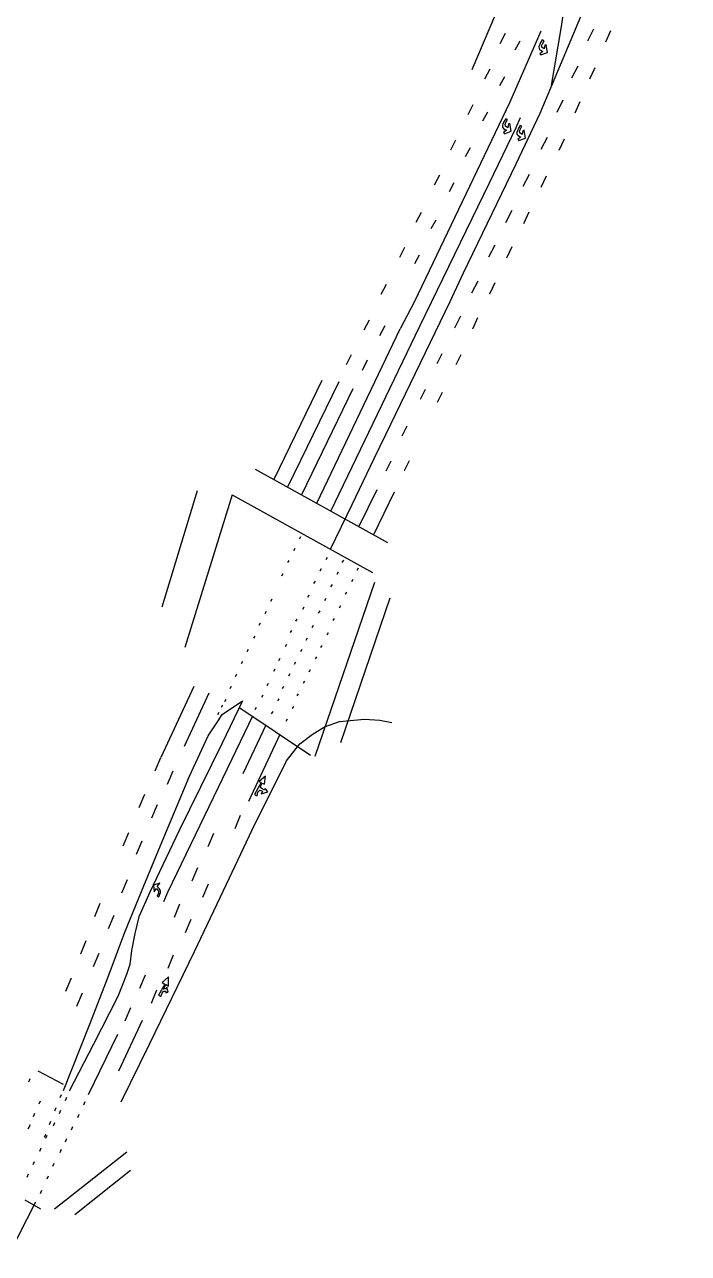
# Model space of a CAD drawing. Extents: x 6448775 to 6456929, y 1869110 to 1876805.
# Drawn here: x 6451918 to 6452326, y 1872783 to 1873539 of the extents above; entities that cross this region are included whole.
import ezdxf

# ---------------------------------------------------------------- set-up
doc = ezdxf.new("R2010")
doc.units = 0
doc.header["$LTSCALE"] = 100
doc.header["$MEASUREMENT"] = 0
doc.linetypes.add('D5', pattern=[1.05, 1, -0.05])
doc.layers.add('150', color=3, linetype='D5')
doc.layers.add('154', color=3, linetype='CONTINUOUS')

msp = doc.modelspace()

# ---------------------------------------------------------------- linework, layer by layer
at = {"layer": '150'}
for points in [[(6452235.12, 1873484.35), (6452266.35, 1873558.31), (6452275.35, 1873580.64), (6452277.89, 1873589.29), (6452279.39, 1873597.96), (6452281.4, 1873609.62), (6452282.9, 1873620.45), (6452290.9, 1873641.61), (6452301.07, 1873665.44), (6452314.37, 1873694.54), (6452326.07, 1873722.31), (6452326.48, 1873724.72), (6452324.66, 1873724.32), (6452321.84, 1873720.9), (6452319.02, 1873717.47), (6452306.32, 1873689.48), (6452259.91, 1873590.4), (6452256.08, 1873580.13), (6452252.45, 1873567.85), (6452251.01, 1873557.38), (6452248.19, 1873537.64), (6452241.77, 1873500.11)], [(6451941.89, 1872883.28), (6451958.12, 1872924.04), (6451969.33, 1872953.12), (6451979.58, 1872980.53), (6451991.27, 1873009.14), (6452001.57, 1873033.98), (6452019.41, 1873076.44), (6452030.94, 1873101.34), (6452036.98, 1873110.51), (6452039.6, 1873114.44), (6452051.92, 1873122.82), (6452039.34, 1873096.36), (6452013.11, 1873043.16), (6451995.02, 1873005.16), (6451988.14, 1872989.97), (6451985.78, 1872979.75), (6451983.68, 1872969.27), (6451982.63, 1872960.62), (6451980.53, 1872954.59), (6451975.29, 1872940.96), (6451960.34, 1872911.61), (6451945.39, 1872882.78)]]:
    msp.add_lwpolyline(points, dxfattribs=at)
at = {"layer": '154'}
for points in [[(6452193.27, 1873511.2), (6452225.37, 1873586.52), (6452263.35, 1873671.02), (6452288.03, 1873721.84), (6452290.16, 1873728.04), (6452291.76, 1873733.89), (6452292.47, 1873742.04), (6452292.11, 1873748.42), (6452290.69, 1873754.62)], [(6452264.47, 1873528.75), (6452268.3, 1873536.2)], [(6452235.6, 1873534.69), (6452216.48, 1873491.01), (6452200.83, 1873458.01), (6452157.8, 1873368.42), (6452149.12, 1873351.63)], [(6452213.72, 1873533.18), (6452210.49, 1873526.98)], [(6452222.66, 1873528.47), (6452219.68, 1873523.01)], [(6452275.56, 1873528.15), (6452278.78, 1873535.2)], [(6452254.79, 1873505.92), (6452258.62, 1873513.37)], [(6452204.28, 1873511.34), (6452201.06, 1873505.14)], [(6452213.22, 1873506.63), (6452210.24, 1873501.17)], [(6452265.87, 1873505.32), (6452269.1, 1873512.36)], [(6452245.59, 1873484.98), (6452249.42, 1873492.43)], [(6452256.68, 1873484.38), (6452259.9, 1873491.42)], [(6452106.12, 1873216.05), (6452119.57, 1873243.65), (6452133.12, 1873271.86), (6452140.27, 1873286.66), (6452179.73, 1873368.4), (6452188.06, 1873386.06), (6452220.45, 1873453.19), (6452235.12, 1873484.35)], [(6452193.85, 1873489.5), (6452190.62, 1873483.3)], [(6452202.79, 1873484.79), (6452199.81, 1873479.33)], [(6452161.21, 1873353.24), (6452204, 1873441.41), (6452220.39, 1873475.41), (6452223.18, 1873481.58)], [(6452235.93, 1873462.04), (6452239.76, 1873469.49)], [(6452247.01, 1873461.44), (6452250.24, 1873468.49)], [(6452183.17, 1873467.67), (6452179.95, 1873461.46)], [(6452192.11, 1873462.95), (6452189.13, 1873457.49)], [(6452173.18, 1873446.11), (6452169.95, 1873439.91)], [(6452224.81, 1873439.34), (6452228.64, 1873446.79)], [(6452235.9, 1873438.74), (6452239.12, 1873445.79)], [(6452182.12, 1873441.4), (6452179.14, 1873435.94)], [(6452162, 1873423.28), (6452158.77, 1873417.08)], [(6452214.16, 1873417.08), (6452217.98, 1873424.53)], [(6452225.24, 1873416.48), (6452228.46, 1873423.53)], [(6452170.94, 1873418.57), (6452167.96, 1873413.11)], [(6452151.82, 1873401.69), (6452148.59, 1873395.49)], [(6452203.71, 1873395.85), (6452207.54, 1873403.3)], [(6452214.79, 1873395.25), (6452218.02, 1873402.3)], [(6452160.76, 1873396.98), (6452157.78, 1873391.52)], [(6452140.4, 1873378.86), (6452137.17, 1873372.66)], [(6452193.26, 1873373.75), (6452197.09, 1873381.2)], [(6452204.34, 1873373.15), (6452207.57, 1873380.2)], [(6452129.97, 1873357.02), (6452126.74, 1873350.82)], [(6452182.64, 1873352.18), (6452186.47, 1873359.63)], [(6452193.72, 1873351.57), (6452196.95, 1873358.62)], [(6452097.77, 1873244.33), (6452149.12, 1873351.63)], [(6452106.47, 1873239.51), (6452161.21, 1873353.24)], [(6452139.65, 1873353.55), (6452136.42, 1873347.34)], [(6452116.07, 1873329.68), (6452119.09, 1873335.92)], [(6452125.94, 1873326.26), (6452128.97, 1873332.5)], [(6452171.89, 1873330.28), (6452174.92, 1873336.53)], [(6452183.58, 1873329.68), (6452186.6, 1873335.92)], [(6452100.76, 1873319.84), (6452071.36, 1873258.96)], [(6452111.34, 1873319.07), (6452079.79, 1873254.29)], [(6452119.99, 1873314.65), (6452088.3, 1873249.58)], [(6452161.61, 1873308.33), (6452164.64, 1873314.58)], [(6452172.09, 1873306.52), (6452175.12, 1873312.76)], [(6452150.33, 1873285.78), (6452153.35, 1873292.02)], [(6452059.74, 1873265.4), (6452141.2, 1873220.26)], [(6452140.45, 1873264.23), (6452143.48, 1873270.47)], [(6452151.74, 1873264.43), (6452154.76, 1873270.67)], [(6452024.18, 1873252.09), (6452002.47, 1873180.51)], [(6452045.67, 1873249.49), (6452016.45, 1873155.57)], [(6452045.67, 1873249.49), (6452131.94, 1873201.76)], [(6452134.63, 1873252.61), (6452123.57, 1873230.03)], [(6452145.29, 1873251.17), (6452132.56, 1873225.05)], [(6452087.06, 1873222.53), (6452087.9, 1873223.92)], [(6452083.69, 1873215.27), (6452084.52, 1873216.67)], [(6452103.44, 1873209.87), (6452104.28, 1873211.27)], [(6452079.97, 1873207.85), (6452080.81, 1873209.24)], [(6452099.73, 1873202.79), (6452100.56, 1873204.18)], [(6452113.46, 1873207.9), (6452114.3, 1873209.3)], [(6452122.54, 1873203.3), (6452123.38, 1873204.69)], [(6452076.26, 1873199.75), (6452077.1, 1873201.15)], [(6452096.01, 1873195.03), (6452096.85, 1873196.42)], [(6452110.25, 1873200.82), (6452111.09, 1873202.21)], [(6452119.33, 1873196.21), (6452120.17, 1873197.61)], [(6452092.32, 1873186.71), (6452093.15, 1873188.11)], [(6452133.3, 1873195.57), (6452096.5, 1873088.56)], [(6452106.48, 1873193), (6452107.32, 1873194.4)], [(6452115.42, 1873188.39), (6452116.26, 1873189.79)], [(6452069.41, 1873184.2), (6452070.24, 1873185.6)], [(6452089.1, 1873179.18), (6452089.94, 1873180.57)], [(6452102.65, 1873184.62), (6452103.49, 1873186.02)], [(6452111.73, 1873180.01), (6452112.57, 1873181.41)], [(6452112.49, 1873097.3), (6452142.95, 1873186.22)], [(6452066.05, 1873176.66), (6452066.89, 1873178.06)], [(6452084.91, 1873171.78), (6452085.75, 1873173.17)], [(6452098.88, 1873176.8), (6452099.72, 1873178.2)], [(6452107.82, 1873172.2), (6452108.66, 1873173.59)], [(6452062.28, 1873169.4), (6452063.12, 1873170.8)], [(6452081.56, 1873164.8), (6452082.4, 1873166.19)], [(6452094.97, 1873168.01), (6452095.81, 1873169.4)], [(6452058.93, 1873161.31), (6452059.77, 1873162.7)], [(6452091.2, 1873160.19), (6452092.04, 1873161.59)], [(6452104.05, 1873163.4), (6452104.89, 1873164.8)], [(6452054.88, 1873153.21), (6452055.72, 1873154.61)], [(6452078.49, 1873156.28), (6452079.32, 1873157.68)], [(6452087.85, 1873153.21), (6452088.68, 1873154.61)], [(6452100.14, 1873155.58), (6452100.98, 1873156.98)], [(6452051.39, 1873145.81), (6452052.22, 1873147.21)], [(6452074.3, 1873147.63), (6452075.13, 1873149.02)], [(6452084.07, 1873145.39), (6452084.91, 1873146.79)], [(6452096.93, 1873148.6), (6452097.76, 1873150)], [(6452047.75, 1873137.85), (6452048.59, 1873139.25)], [(6452071.22, 1873141.07), (6452072.06, 1873142.46)], [(6452080.44, 1873138.27), (6452081.28, 1873139.67)], [(6452093.02, 1873140.79), (6452093.85, 1873142.18)], [(6452022.1, 1873131.66), (6452001.78, 1873088.06)], [(6452044.4, 1873130.46), (6452045.24, 1873131.85)], [(6452067.17, 1873132.27), (6452068.01, 1873133.67)], [(6452076.67, 1873130.46), (6452077.51, 1873131.85)], [(6452089.52, 1873133.67), (6452090.36, 1873135.06)], [(6452031.32, 1873127.59), (6452016.11, 1873094.84)], [(6452039.09, 1873118.87), (6452039.93, 1873120.27)], [(6452041.05, 1873122.5), (6452041.89, 1873123.89)], [(6452063.82, 1873125.15), (6452064.66, 1873126.55)], [(6452073.74, 1873122.78), (6452074.58, 1873124.17)], [(6452085.61, 1873125.85), (6452086.45, 1873127.25)], [(6452058.14, 1873113.42), (6452045.36, 1873086.92), (6452005.76, 1873004.9), (6452003.31, 1872999.29)], [(6452036.86, 1873114.4), (6452037.69, 1873115.8)], [(6452050.34, 1873118.63), (6452093.87, 1873089.54)], [(6452059.77, 1873117.47), (6452060.61, 1873118.87)], [(6452069.96, 1873114.96), (6452070.8, 1873116.36)], [(6452082.82, 1873118.17), (6452083.66, 1873119.57)], [(6451977.39, 1872876.23), (6451994.7, 1872911.61), (6452022.49, 1872968.74), (6452042.16, 1873010.15), (6452059.78, 1873047.35), (6452071.58, 1873070.67), (6452079.19, 1873085.87), (6452087.32, 1873096.36), (6452094.92, 1873102.12), (6452102.53, 1873106.84), (6452111.71, 1873110.24), (6452127.18, 1873111.56), (6452136.62, 1873111.03), (6452143.96, 1873109.46)], [(6452066.46, 1873107.86), (6452052.28, 1873077.98)], [(6452078.91, 1873110.35), (6452079.74, 1873111.75)], [(6452075.05, 1873102.12), (6452055.78, 1873060.95)], [(6451998.36, 1873079.86), (6452001.78, 1873088.06)], [(6452005.86, 1873071.61), (6452009.28, 1873079.81)], [(6451988.42, 1873057.18), (6451991.84, 1873065.38)], [(6451996.3, 1873051), (6451999.71, 1873059.19)], [(6452047.44, 1873044.4), (6452050.85, 1873052.6)], [(6451978.66, 1873033.75), (6451982.08, 1873041.95)], [(6452030.98, 1873033.21), (6452034.4, 1873041.41)], [(6451986.84, 1873028.61), (6451990.26, 1873036.81)], [(6452021.03, 1873012.21), (6452024.45, 1873020.41)], [(6451977.73, 1873004.7), (6451981.15, 1873012.9)], [(6452027.64, 1873002.19), (6452031.06, 1873010.39)], [(6451961.09, 1872990.12), (6451964.51, 1872998.32)], [(6452010.09, 1872989.89), (6452013.51, 1872998.09)], [(6451969.52, 1872982.83), (6451972.94, 1872991.03)], [(6452016.93, 1872980.33), (6452020.35, 1872988.53)], [(6451952.43, 1872967.35), (6451955.85, 1872975.55)], [(6451960.4, 1872959.37), (6451963.82, 1872967.57)], [(6452006.22, 1872958.46), (6452009.64, 1872966.66)], [(6451988.89, 1872946.16), (6451992.31, 1872954.36)], [(6451943.31, 1872944.34), (6451946.73, 1872952.54)], [(6451950.15, 1872935), (6451953.57, 1872943.2)], [(6451995.96, 1872936.83), (6451999.38, 1872945.03)], [(6451979.78, 1872926.12), (6451983.2, 1872934.32)], [(6451975.81, 1872895.36), (6451990.5, 1872926.55)], [(6451957.19, 1872880.69), (6451975.29, 1872917.9)], [(6451926.11, 1872895.28), (6451941.62, 1872887.18)], [(6451921.18, 1872890.29), (6451920.36, 1872888.33)], [(6451940.51, 1872880.64), (6451939.69, 1872878.67)], [(6451943.78, 1872878.83), (6451942.96, 1872876.87)], [(6451927.57, 1872876.71), (6451926.75, 1872874.74)], [(6451937.07, 1872872.45), (6451936.25, 1872870.49)], [(6451940.02, 1872870.81), (6451939.2, 1872868.85)], [(6451954.92, 1872876.22), (6451954.1, 1872874.25)], [(6451923.96, 1872869.01), (6451923.14, 1872867.05)], [(6451933.79, 1872864.1), (6451932.97, 1872862.14)], [(6451936.25, 1872863.28), (6451935.43, 1872861.32)], [(6451951.32, 1872868.36), (6451950.5, 1872866.39)], [(6451920.03, 1872859.68), (6451921.51, 1872862.3)], [(6451930.68, 1872856.25), (6451929.86, 1872854.28)], [(6451931.66, 1872855.59), (6451930.84, 1872853.63)], [(6451947.39, 1872860.83), (6451946.57, 1872858.86)], [(6451943.78, 1872853.46), (6451942.96, 1872851.5)], [(6451927.89, 1872847.73), (6451927.08, 1872845.77)], [(6451980.93, 1872845.27), (6451936.33, 1872810.27)], [(6451940.51, 1872846.92), (6451939.69, 1872844.95)], [(6451923.8, 1872839.39), (6451922.98, 1872837.42)], [(6451935.92, 1872838.4), (6451935.1, 1872836.44)], [(6451983.12, 1872834.06), (6451948.92, 1872806.72)], [(6451920.2, 1872831.69), (6451919.38, 1872829.73)], [(6451932.32, 1872830.55), (6451931.5, 1872828.58)], [(6451928.39, 1872821.71), (6451927.57, 1872819.74)], [(6451908.7, 1872783.01), (6451924.92, 1872814.71)], [(6451918, 1872815.91), (6451927.78, 1872810.42)]]:
    msp.add_lwpolyline(points, dxfattribs=at)
for points in [[(6452235.65, 1873520.06), (6452239.7, 1873521.6), (6452238.96, 1873526.39), (6452238.16, 1873526.11), (6452237.7, 1873523.77), (6452236.22, 1873524.79), (6452235.99, 1873525.71), (6452236.56, 1873526.9), (6452237.59, 1873528.84), (6452236.39, 1873529.3), (6452235.48, 1873527.7), (6452234.73, 1873526.05), (6452234.45, 1873525.19), (6452234.51, 1873524.11), (6452235.02, 1873523.31), (6452235.88, 1873522.74), (6452236.9, 1873522.23), (6452235.08, 1873520.86)], [(6452213.24, 1873471.63), (6452217.29, 1873473.17), (6452216.55, 1873477.96), (6452215.75, 1873477.67), (6452215.3, 1873475.33), (6452213.81, 1873476.36), (6452213.59, 1873477.27), (6452214.16, 1873478.47), (6452215.18, 1873480.41), (6452213.99, 1873480.86), (6452213.07, 1873479.27), (6452212.33, 1873477.61), (6452212.05, 1873476.76), (6452212.1, 1873475.68), (6452212.62, 1873474.88), (6452213.47, 1873474.31), (6452214.5, 1873473.8), (6452212.67, 1873472.43)], [(6452222.09, 1873467.41), (6452226.14, 1873468.95), (6452225.4, 1873473.74), (6452224.6, 1873473.45), (6452224.14, 1873471.12), (6452222.66, 1873472.14), (6452222.43, 1873473.05), (6452223, 1873474.25), (6452224.03, 1873476.19), (6452222.83, 1873476.65), (6452221.92, 1873475.05), (6452221.17, 1873473.4), (6452220.89, 1873472.54), (6452220.95, 1873471.46), (6452221.46, 1873470.66), (6452222.31, 1873470.09), (6452223.34, 1873469.58), (6452221.52, 1873468.21)], [(6452059.5, 1873065.21), (6452061.13, 1873064.5), (6452061.54, 1873066.74), (6452062.76, 1873067.96), (6452063.88, 1873067.45), (6452064.29, 1873067.14), (6452063.47, 1873065.72), (6452067.55, 1873066.94), (6452066.12, 1873068.67), (6452065.41, 1873068.06), (6452063.98, 1873068.97), (6452063.07, 1873069.59), (6452063.27, 1873070.6), (6452064.09, 1873072.23), (6452065.61, 1873071.62), (6452066.12, 1873076.61), (6452062.35, 1873073.15), (6452063.58, 1873072.54)], [(6452000.53, 1873002.28), (6452001.64, 1873004.96), (6452001.64, 1873005.88), (6452001, 1873007.27), (6451999.52, 1873008.65), (6452001.09, 1873010.69), (6451997.21, 1873009.39), (6451997.67, 1873005.33), (6451999.06, 1873007.45), (6452000.26, 1873005.88), (6452000.26, 1873004.59), (6451999.52, 1873002.64)], [(6452001.66, 1872940.93), (6452002.57, 1872943.02), (6452003.36, 1872944.2), (6452004.45, 1872944.37), (6452004.93, 1872944.07), (6452004.8, 1872943.24), (6452006.2, 1872943.72), (6452005.54, 1872946.86), (6452004.93, 1872945.77), (6452004.01, 1872945.77), (6452003.19, 1872945.55), (6452004.97, 1872948.34), (6452006.41, 1872947.47), (6452006.55, 1872953.18), (6452002.53, 1872949.69), (6452004.23, 1872948.51), (6452000.22, 1872941.76)]]:
    msp.add_lwpolyline(points, close=True, dxfattribs=at)

doc.saveas('drawing.dxf')
